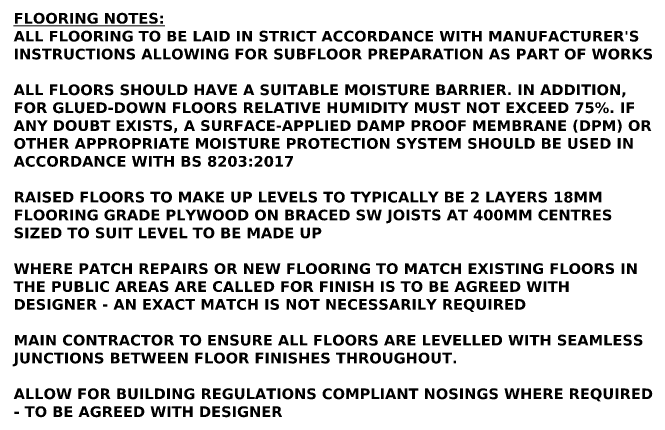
# Model space of a CAD drawing. Header units: millimetres. Extents: x -159872 to 386485, y -250577 to 158966.
# Drawn here: x -50933 to -44021, y 35533 to 39908 of the extents above; entities that cross this region are included whole.
import ezdxf

# ---------------------------------------------------------------- set-up
doc = ezdxf.new("R2010")
doc.units = ezdxf.units.MM
doc.layers.add('LDS-finishes-floor', color=252, linetype='Continuous', lineweight=9)
doc.styles.add('Verdana (bold)', font='Verdana Bold.ttf')

msp = doc.modelspace()

# ---------------------------------------------------------------- texts
at = {"layer": 'LDS-finishes-floor', "color": 1, "insert": (-50924.29645, 39905.47751), "char_height": 115.13509115, "width": 6900.5416072, "attachment_point": 1, "line_spacing_factor": 1.007809, "style": 'Verdana (bold)'}
msp.add_mtext("{\\LFLOORING NOTES:}\\PALL FLOORING TO BE LAID IN STRICT ACCORDANCE WITH MANUFACTURER'S INSTRUCTIONS ALLOWING FOR SUBFLOOR PREPARATION AS PART OF WORKS\\P\\PALL FLOORS SHOULD HAVE A SUITABLE MOISTURE BARRIER. IN ADDITION, FOR GLUED-DOWN FLOORS RELATIVE HUMIDITY MUST NOT EXCEED 75%. IF ANY DOUBT EXISTS, A SURFACE-APPLIED DAMP PROOF MEMBRANE (DPM) OR OTHER APPROPRIATE MOISTURE PROTECTION SYSTEM SHOULD BE USED IN ACCORDANCE WITH BS 8203:2017\\P\\PRAISED FLOORS TO MAKE UP LEVELS TO TYPICALLY BE 2 LAYERS 18MM FLOORING GRADE PLYWOOD ON BRACED SW JOISTS AT 400MM CENTRES SIZED TO SUIT LEVEL TO BE MADE UP\\P\\PWHERE PATCH REPAIRS OR NEW FLOORING TO MATCH EXISTING FLOORS IN THE PUBLIC AREAS ARE CALLED FOR FINISH IS TO BE AGREED WITH DESIGNER - AN EXACT MATCH IS NOT NECESSARILY REQUIRED\\P\\PMAIN CONTRACTOR TO ENSURE ALL FLOORS ARE LEVELLED WITH SEAMLESS JUNCTIONS BETWEEN FLOOR FINISHES THROUGHOUT.\\P\\PALLOW FOR BUILDING REGULATIONS COMPLIANT NOSINGS WHERE REQUIRED - TO BE AGREED WITH DESIGNER", dxfattribs=at)

doc.saveas('drawing.dxf')
